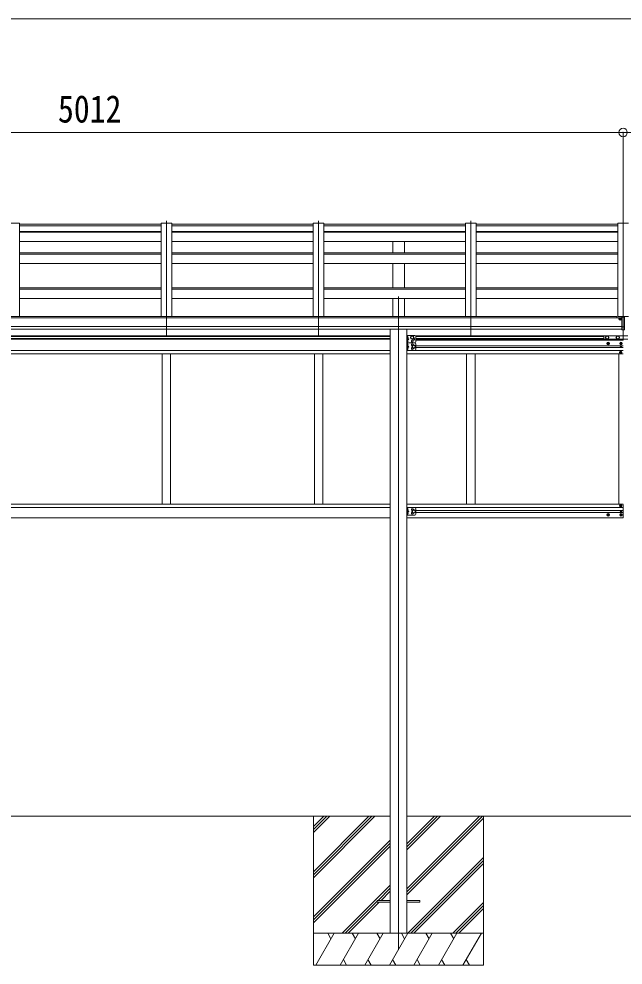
# Model space of a CAD drawing. Units: millimetres at full size, sheet at 1:40; details may follow other scales. Extents: x -11181 to 11305, y -7804 to 7716.
# Drawn here: x 1658 to 4499, y -958 to 3494 of the extents above; entities that cross this region are included whole.
import ezdxf
from ezdxf.enums import TextEntityAlignment as Align

# ---------------------------------------------------------------- set-up
doc = ezdxf.new("R2010")
doc.units = ezdxf.units.MM
doc.header["$LTSCALE"] = 40
doc.header["$PDMODE"] = 32
doc.header["$PDSIZE"] = 40
for name, color, linetype, lineweight in [('0-0_0', 7, 'Continuous', 9), ('0-1_本体', 4, 'Continuous', 9), ('0-2_部品', 7, 'Continuous', 9), ('0-8_PARTS2', 2, 'Continuous', 9), ('0-A_寸法', 6, 'Continuous', 9), ('1-1_GLASS', 4, 'Continuous', 9), ('1-2_GLASS_SEAL', 7, 'Continuous', 9)]:
    doc.layers.add(name, color=color, linetype=linetype, lineweight=lineweight)
doc.styles.add('ＭＳ ゴシック', font='')
doc.styles.get('ＭＳ ゴシック').set_extended_font_data('MS Gothic')

msp = doc.modelspace()

# ---------------------------------------------------------------- linework, layer by layer
at = {"layer": '0-0_0'}
for p, q in [((582.76, -258.19), (3403.76, -258.19)), ((3043.26, -258.19), (3043.26, -958.19)), ((3043.26, -518.92), (3303.99, -258.19)), ((3043.26, -533.06), (3318.13, -258.19)), ((3043.26, -547.2), (3332.27, -258.19)), ((3043.26, -335.07), (3120.14, -258.19)), ((3043.26, -320.93), (3106, -258.19)), ((3043.26, -306.79), (3091.86, -258.19)), ((3482.76, -599.92), (3824.49, -258.19)), ((3482.76, -614.06), (3838.63, -258.19)), ((3482.76, -416.07), (3640.64, -258.19)), ((3482.76, -401.93), (3626.5, -258.19)), ((3482.76, -387.79), (3612.36, -258.19)), ((3482.76, -258.19), (5175.76, -258.19)), ((5515.76, -258.19), (3822.76, -258.19)), ((3843.26, -258.19), (3843.26, -958.19)), ((3482.76, -628.2), (3843.26, -267.7)), ((3043.26, -731.05), (3403.76, -370.55)), ((3043.26, -745.19), (3403.76, -384.69)), ((3043.26, -759.33), (3403.76, -398.84)), ((3486.62, -808.19), (3843.26, -451.55)), ((3500.76, -808.19), (3843.26, -465.69)), ((3514.9, -808.19), (3843.26, -479.84)), ((3178.25, -808.19), (3403.76, -582.68)), ((3346.9, -653.68), (3403.76, -596.83)), ((3361.05, -653.68), (3403.76, -610.97)), ((3192.39, -808.19), (3343.26, -657.33)), ((3206.54, -808.19), (3352.05, -662.68)), ((3698.75, -808.19), (3843.26, -663.68)), ((3712.89, -808.19), (3843.26, -677.83)), ((3727.04, -808.19), (3843.26, -691.97)), ((3843.26, -808.19), (3043.26, -808.19)), ((3053.55, -958.19), (3140.15, -808.19)), ((3125.15, -834.17), (3110.15, -808.19)), ((3169.02, -958.19), (3255.62, -808.19)), ((3240.62, -834.17), (3225.62, -808.19)), ((3284.49, -958.19), (3371.09, -808.19)), ((3356.09, -834.17), (3341.09, -808.19)), ((3399.96, -958.19), (3486.56, -808.19)), ((3471.56, -834.17), (3456.56, -808.19)), ((3515.43, -958.19), (3602.03, -808.19)), ((3587.03, -834.17), (3572.03, -808.19)), ((3630.9, -958.19), (3717.5, -808.19)), ((3687.5, -808.19), (3702.5, -834.17)), ((3746.37, -958.19), (3832.97, -808.19)), ((3184.02, -932.21), (3199.02, -958.19)), ((3299.49, -932.21), (3314.49, -958.19)), ((3414.96, -932.21), (3429.96, -958.19)), ((3530.43, -932.21), (3545.43, -958.19)), ((3645.9, -932.21), (3660.9, -958.19)), ((3761.37, -932.21), (3776.37, -958.19)), ((3043.26, -958.19), (3843.26, -958.19))]:
    msp.add_line(p, q, dxfattribs=at)
at = {"layer": '0-1_本体'}
for p, q in [((1660.26, 2533.35), (1610.26, 2533.35)), ((1660.26, 2533.35), (1660.26, 2094.06)), ((2326.26, 2527.29), (1660.26, 2527.29)), ((1660.26, 2520.35), (2326.26, 2520.35)), ((1660.26, 2493.63), (2326.26, 2493.63)), ((2326.26, 2533.35), (2326.26, 2094.06)), ((2376.26, 2533.35), (2326.26, 2533.35)), ((2376.26, 2533.35), (2376.26, 2094.06)), ((3042.26, 2527.29), (2376.26, 2527.29)), ((2376.26, 2520.35), (3042.26, 2520.35)), ((2376.26, 2493.63), (3042.26, 2493.63)), ((3042.26, 2533.35), (3042.26, 2094.06)), ((3092.26, 2533.35), (3042.26, 2533.35)), ((3092.26, 2533.35), (3092.26, 2094.06)), ((3758.26, 2527.29), (3092.26, 2527.29)), ((3092.26, 2520.35), (3758.26, 2520.35)), ((3092.26, 2493.63), (3758.26, 2493.63)), ((3758.26, 2533.35), (3758.26, 2094.06)), ((3808.26, 2533.35), (3758.26, 2533.35)), ((3808.26, 2533.35), (3808.26, 2094.06)), ((4474.26, 2527.29), (3808.26, 2527.29)), ((3808.26, 2520.35), (4474.26, 2520.35)), ((3808.26, 2493.63), (4474.26, 2493.63)), ((4474.26, 2533.38), (4474.26, 2094.08)), ((4524.26, 2533.38), (4474.26, 2533.38)), ((4474.26, 2533.38), (4524.26, 2533.38)), ((1660.26, 2491.05), (2326.26, 2491.05)), ((2376.26, 2491.05), (3042.26, 2491.05)), ((3092.26, 2491.05), (3758.26, 2491.05)), ((3808.26, 2491.05), (4474.26, 2491.05)), ((1660.26, 2446.32), (2326.26, 2446.32)), ((2376.26, 2446.32), (3042.26, 2446.32)), ((3092.26, 2446.32), (3758.26, 2446.32)), ((3415.76, 2392.58), (3415.76, 2446.32)), ((3470.76, 2392.58), (3470.76, 2446.32)), ((3808.26, 2446.32), (4474.26, 2446.32)), ((1660.26, 2392.58), (2326.26, 2392.58)), ((1660.26, 2387.02), (2326.26, 2387.02)), ((2376.26, 2392.58), (3042.26, 2392.58)), ((2376.26, 2387.02), (3042.26, 2387.02)), ((3092.26, 2392.58), (3758.26, 2392.58)), ((3092.26, 2387.02), (3758.26, 2387.02)), ((3808.26, 2392.58), (4474.26, 2392.58)), ((3808.26, 2387.02), (4474.26, 2387.02)), ((1660.26, 2343.02), (2326.26, 2343.02)), ((2376.26, 2343.02), (3042.26, 2343.02)), ((3092.26, 2343.02), (3758.26, 2343.02)), ((3415.76, 2228.93), (3415.76, 2343.02)), ((3470.76, 2228.93), (3470.76, 2343.02)), ((3808.26, 2343.02), (4474.26, 2343.02)), ((1660.26, 2228.93), (2326.26, 2228.93)), ((2376.26, 2228.93), (3042.26, 2228.93)), ((3092.26, 2228.93), (3758.26, 2228.93)), ((3808.26, 2228.93), (4474.26, 2228.93)), ((1660.26, 2222.14), (2326.26, 2222.14)), ((2376.26, 2222.14), (3042.26, 2222.14)), ((3092.26, 2222.14), (3758.26, 2222.14)), ((3808.26, 2222.14), (4474.26, 2222.14)), ((1660.26, 2178.58), (2326.26, 2178.58)), ((2376.26, 2178.58), (3042.26, 2178.58)), ((3092.26, 2178.58), (3758.26, 2178.58)), ((3415.76, 2094.06), (3415.76, 2178.58)), ((3470.76, 2094.06), (3470.76, 2178.58)), ((3808.26, 2178.58), (4474.26, 2178.58)), ((4469.26, 2094.06), (-482.74, 2094.06)), ((4469.26, 2087.38), (4469.26, 2094.08)), ((4524.26, 2094.08), (4474.26, 2094.08)), ((4474.26, 2094.08), (4524.26, 2094.08)), ((4492.76, 2087.35), (-506.24, 2087.35)), ((-506.24, 2046.13), (4492.76, 2046.13)), ((4492.76, 2034.28), (-506.24, 2034.35)), ((3403.76, 2034.19), (3403.76, -808.22)), ((3482.76, 2034.19), (3482.76, -808.22))]:
    msp.add_line(p, q, dxfattribs=at)
at = {"layer": '0-2_部品'}
for p, q in [((4484.79, 2082.21), (4484.79, 2080.56)), ((4484.79, 2081.31), (4485.79, 2081.31)), ((4485.79, 2080.56), (4485.79, 2082.21)), ((4486.79, 2081.46), (4487.79, 2081.46)), ((4492.76, 2089.89), (4492.76, 2031.03)), ((4492.76, 2044.19), (4505.76, 2044.19))]:
    msp.add_line(p, q, dxfattribs=at)
at = {"layer": '0-2_部品', "color": 4}
for p, q in [((3343.26, -653.68), (3403.76, -653.68)), ((3343.26, -653.68), (3343.26, -662.68)), ((3343.26, -662.68), (3403.76, -662.68)), ((3482.76, -653.68), (3543.26, -653.68)), ((3482.76, -662.68), (3543.26, -662.68)), ((3543.26, -653.68), (3543.26, -662.68))]:
    msp.add_line(p, q, dxfattribs=at)
at = {"layer": '0-2_部品'}
for points in [[(4483.79, 2082.36), (4482.79, 2082.36), (4482.79, 2081.46), (4483.79, 2081.46)], [(4485.79, 2083.26), (4485.79, 2084.16), (4484.79, 2084.16), (4484.79, 2083.26)], [(4484.79, 2080.56), (4484.79, 2079.66), (4485.79, 2079.66), (4485.79, 2080.56)], [(4487.79, 2081.46), (4487.79, 2082.36), (4486.79, 2082.36)], [(4492.76, 2089.89), (4505.76, 2089.89), (4505.76, 2031.03), (4492.76, 2031.03)]]:
    msp.add_lwpolyline(points, dxfattribs=at)
msp.add_ellipse((4485.29, 2082.21), major_axis=(5.9, 0), ratio=0.9, dxfattribs=at)
for centre, major_axis, start_param, end_param in [((4485.29, 2081.91), (5.9, 0), 6.2831853, 9.424778), ((4483.79, 2083.26), (-1, 0), 1.5707963, 3.1415927), ((4483.79, 2080.56), (1, 0), 6.2831853, 7.8539816), ((4483.79, 2082.21), (1, 0), 6.2831853, 6.9023328), ((4486.79, 2083.26), (1, 0), 3.1415927, 4.712389), ((4486.79, 2082.21), (-1, 0), 5.6640378, 6.2831853), ((4486.79, 2080.56), (-1, 0), 4.712389, 6.2831853)]:
    msp.add_ellipse(centre, major_axis=major_axis, ratio=0.9, start_param=start_param, end_param=end_param, dxfattribs=at)
at = {"layer": '0-8_PARTS2'}
for p, q in [((2351.26, 1999.35), (2351.26, 2543.19)), ((3067.26, 1999.35), (3067.26, 2543.19)), ((3783.26, 1999.35), (3783.26, 2543.19)), ((4499.26, 1999.35), (4499.26, 2543.19)), ((3443.26, 2188.15), (3443.26, -887.08))]:
    msp.add_line(p, q, dxfattribs=at)
at = {"layer": '0-A_寸法'}
for p, q in [((-532.73, 3493.68), (9531.25, 3493.68)), ((-512.73, 2959.35), (4499.26, 2959.35)), ((9511.25, 2959.35), (4499.26, 2959.35)), ((4499.26, 2959.35), (4499.26, 2533.38)), ((4499.26, 2959.35), (4499.26, 2533.38))]:
    msp.add_line(p, q, dxfattribs=at)
msp.add_point((4499.26, 2959.35), dxfattribs=at)
at = {"layer": '1-1_GLASS'}
for p, q in [((4499.26, 2017.6), (4499.26, 1982.53)), ((582.76, 2003.03), (3403.76, 2003.03)), ((582.76, 1999.53), (3403.76, 1999.53)), ((582.76, 1990.53), (3403.76, 1990.53)), ((582.76, 1987.03), (3403.76, 1987.03)), ((3522.76, 2003.03), (4499.26, 2003.03)), ((3524.73, 1999.53), (4409.26, 1999.53)), ((3524.76, 1990.53), (4409.26, 1990.53)), ((3524.76, 1987.03), (4409.26, 1987.03)), ((4499.26, 1982.03), (3524.76, 1982.03)), ((582.76, 1933.53), (3403.76, 1933.53)), ((582.76, 1917.53), (3403.76, 1917.53)), ((2331.26, 1917.53), (2331.26, 1847.53)), ((2331.26, 1917.53), (2331.26, 1210.53)), ((2371.26, 1917.53), (2371.26, 1847.53)), ((2371.26, 1917.53), (2371.26, 1210.53)), ((3047.26, 1917.53), (3047.26, 1847.53)), ((3047.26, 1210.53), (3047.26, 1917.53)), ((3087.26, 1917.53), (3087.26, 1847.53)), ((3087.26, 1210.53), (3087.26, 1917.53)), ((4499.26, 1933.53), (3482.76, 1933.53)), ((3482.76, 1917.53), (4499.26, 1917.53)), ((4499.26, 1956.03), (3524.76, 1956.03)), ((4499.26, 1947.03), (3524.76, 1947.03)), ((3763.26, 1917.53), (3763.26, 1847.53)), ((3763.26, 1210.53), (3763.26, 1917.53)), ((3803.26, 1917.53), (3803.26, 1847.53)), ((3803.26, 1210.53), (3803.26, 1917.53)), ((4479.26, 1917.53), (4479.26, 1847.53)), ((4479.26, 1917.53), (4479.26, 1210.53)), ((582.76, 1210.53), (3403.76, 1210.53)), ((3482.76, 1210.53), (4499.26, 1210.53)), ((4499.26, 1209.41), (4499.26, 1145.41)), ((582.76, 1194.53), (3403.76, 1194.53)), ((3482.76, 1194.53), (4499.26, 1194.53)), ((3524.76, 1181.03), (4499.26, 1181.03)), ((3524.76, 1172.03), (4499.26, 1172.03)), ((582.76, 1146.03), (3403.76, 1146.03)), ((3482.76, 1146.03), (4499.26, 1146.03))]:
    msp.add_line(p, q, dxfattribs=at)
at = {"layer": '1-2_GLASS_SEAL'}
for p, q in [((3482.76, 2004.03), (3482.76, 1969.03)), ((3519.76, 2004.03), (3482.76, 2004.03)), ((3485.26, 2004.03), (3485.26, 1969.03)), ((3482.76, 1969.03), (3482.76, 1934.03)), ((3519.76, 1969.03), (3482.76, 1969.03)), ((3519.76, 1969.03), (3482.76, 1969.03)), ((3485.76, 1991.53), (3485.26, 1991.62)), ((3485.26, 1986.53), (3492.26, 1986.53)), ((3485.76, 1973.53), (3485.26, 1973.62)), ((3485.26, 1969.03), (3485.26, 1934.03)), ((3485.76, 1999.53), (3486.56, 1999.39)), ((3485.76, 1991.53), (3486.56, 1991.67)), ((3485.76, 1981.53), (3486.56, 1981.39)), ((3485.76, 1973.53), (3486.56, 1973.67)), ((3485.76, 1964.53), (3486.56, 1964.39)), ((3524.76, 1999.03), (3524.76, 1974.03)), ((3524.76, 1964.03), (3524.76, 1939.03)), ((4409.26, 2002.41), (4409.26, 1986.41)), ((4421.39, 2002.41), (4409.26, 2002.41)), ((4409.26, 1986.41), (4421.39, 1986.41)), ((4427.76, 1966.03), (4426.76, 1966.03)), ((4471.39, 2002.41), (4427.13, 2002.41)), ((4427.13, 1986.41), (4471.39, 1986.41)), ((4430.76, 1967.03), (4431.76, 1967.03)), ((4521.39, 2002.41), (4477.13, 2002.41)), ((4477.13, 1986.41), (4521.39, 1986.41)), ((4487.76, 1966.03), (4486.76, 1966.03)), ((4490.76, 1967.03), (4491.76, 1967.03)), ((3519.76, 1934.03), (3482.76, 1934.03)), ((3485.76, 1956.53), (3485.26, 1956.62)), ((3485.26, 1951.53), (3492.26, 1951.53)), ((3485.76, 1938.53), (3485.26, 1938.62)), ((3485.76, 1956.53), (3486.56, 1956.67)), ((3485.76, 1946.53), (3486.56, 1946.39)), ((3485.76, 1938.53), (3486.56, 1938.67)), ((4486.76, 1924.53), (4485.76, 1924.53)), ((4488.03, 1950.62), (4487.21, 1950.62)), ((4489.76, 1923.53), (4490.76, 1923.53)), ((4490.49, 1951.44), (4491.31, 1951.44)), ((4486.76, 1202.41), (4485.76, 1202.41)), ((4489.76, 1203.41), (4490.76, 1203.41)), ((3482.76, 1194.03), (3482.76, 1159.03)), ((3519.76, 1194.03), (3482.76, 1194.03)), ((3519.76, 1159.03), (3482.76, 1159.03)), ((3485.26, 1194.03), (3485.26, 1159.03)), ((3485.76, 1181.53), (3485.26, 1181.62)), ((3485.26, 1176.53), (3492.26, 1176.53)), ((3485.76, 1163.53), (3485.26, 1163.62)), ((3485.76, 1189.53), (3486.56, 1189.39)), ((3485.76, 1181.53), (3486.56, 1181.67)), ((3485.76, 1171.53), (3486.56, 1171.39)), ((3485.76, 1163.53), (3486.56, 1163.67)), ((3524.76, 1189.03), (3524.76, 1164.03)), ((4427.76, 1160.91), (4426.76, 1160.91)), ((4430.76, 1159.91), (4431.76, 1159.91)), ((4487.76, 1160.91), (4486.76, 1160.91)), ((4488.03, 1176.32), (4487.21, 1176.32)), ((4490.49, 1175.5), (4491.31, 1175.5)), ((4490.76, 1159.91), (4491.76, 1159.91))]:
    msp.add_line(p, q, dxfattribs=at)
for points in [[(3484.88, 1995.53), (3485.51, 1996.72), (3487.74, 1997.83)], [(3484.88, 1995.53), (3485.51, 1994.34), (3487.74, 1993.23)], [(3484.88, 1977.53), (3485.51, 1978.72), (3487.74, 1979.83)], [(3484.88, 1977.53), (3485.51, 1976.34), (3487.74, 1975.23)], [(3484.88, 1960.53), (3485.51, 1961.72), (3487.74, 1962.83)], [(3484.88, 1960.53), (3485.51, 1959.34), (3487.74, 1958.23)], [(3485.76, 1991.53), (3485.76, 1999.53), (3485.26, 1999.44), (3485.26, 1991.62)], [(3485.26, 1991.53), (3492.26, 1986.53), (3485.26, 1981.53)], [(3485.76, 1973.53), (3485.76, 1981.53), (3485.26, 1981.44), (3485.26, 1973.62)], [(3485.76, 1956.53), (3485.76, 1964.53), (3485.26, 1964.44), (3485.26, 1956.62)], [(4426.76, 1966.03), (4426.76, 1967.03), (4427.76, 1967.03)], [(4428.76, 1968.03), (4428.76, 1969.03), (4429.76, 1969.03), (4429.76, 1968.03)], [(4429.76, 1965.03), (4429.76, 1964.03), (4428.76, 1964.03), (4428.76, 1965.03)], [(4431.76, 1967.03), (4431.76, 1966.03), (4430.76, 1966.03)], [(4486.76, 1966.03), (4486.76, 1967.03), (4487.76, 1967.03)], [(4488.76, 1968.03), (4488.76, 1969.03), (4489.76, 1969.03), (4489.76, 1968.03)], [(4489.76, 1965.03), (4489.76, 1964.03), (4488.76, 1964.03), (4488.76, 1965.03)], [(4491.76, 1967.03), (4491.76, 1966.03), (4490.76, 1966.03)], [(3484.88, 1942.53), (3485.51, 1943.72), (3487.74, 1944.83)], [(3484.88, 1942.53), (3485.51, 1941.34), (3487.74, 1940.23)], [(3485.26, 1956.53), (3492.26, 1951.53), (3485.26, 1946.53)], [(3485.76, 1938.53), (3485.76, 1946.53), (3485.26, 1946.44), (3485.26, 1938.62)], [(4485.76, 1924.53), (4485.76, 1923.53), (4486.76, 1923.53)], [(4487.21, 1950.62), (4487.21, 1951.44), (4488.03, 1951.44)], [(4488.76, 1925.53), (4488.76, 1926.53), (4487.76, 1926.53), (4487.76, 1925.53)], [(4487.76, 1922.53), (4487.76, 1921.53), (4488.76, 1921.53), (4488.76, 1922.53)], [(4488.85, 1952.26), (4488.85, 1953.08), (4489.67, 1953.08), (4489.67, 1952.26)], [(4489.67, 1949.8), (4489.67, 1948.98), (4488.85, 1948.98), (4488.85, 1949.8)], [(4490.76, 1923.53), (4490.76, 1924.53), (4489.76, 1924.53)], [(4491.31, 1951.44), (4491.31, 1950.62), (4490.49, 1950.62)], [(4485.76, 1202.41), (4485.76, 1203.41), (4486.76, 1203.41)], [(4487.76, 1204.41), (4487.76, 1205.41), (4488.76, 1205.41), (4488.76, 1204.41)], [(4490.76, 1203.41), (4490.76, 1202.41), (4489.76, 1202.41)], [(3484.88, 1185.53), (3485.51, 1186.72), (3487.74, 1187.83)], [(3484.88, 1185.53), (3485.51, 1184.34), (3487.74, 1183.23)], [(3484.88, 1167.53), (3485.51, 1168.72), (3487.74, 1169.83)], [(3484.88, 1167.53), (3485.51, 1166.34), (3487.74, 1165.23)], [(3485.76, 1181.53), (3485.76, 1189.53), (3485.26, 1189.44), (3485.26, 1181.62)], [(3485.26, 1181.53), (3492.26, 1176.53), (3485.26, 1171.53)], [(3485.76, 1163.53), (3485.76, 1171.53), (3485.26, 1171.44), (3485.26, 1163.62)], [(4426.76, 1160.91), (4426.76, 1159.91), (4427.76, 1159.91)], [(4429.76, 1161.91), (4429.76, 1162.91), (4428.76, 1162.91), (4428.76, 1161.91)], [(4428.76, 1158.91), (4428.76, 1157.91), (4429.76, 1157.91), (4429.76, 1158.91)], [(4431.76, 1159.91), (4431.76, 1160.91), (4430.76, 1160.91)], [(4486.76, 1160.91), (4486.76, 1159.91), (4487.76, 1159.91)], [(4487.21, 1176.32), (4487.21, 1175.5), (4488.03, 1175.5)], [(4488.76, 1201.41), (4488.76, 1200.41), (4487.76, 1200.41), (4487.76, 1201.41)], [(4489.76, 1161.91), (4489.76, 1162.91), (4488.76, 1162.91), (4488.76, 1161.91)], [(4488.76, 1158.91), (4488.76, 1157.91), (4489.76, 1157.91), (4489.76, 1158.91)], [(4489.67, 1177.14), (4489.67, 1177.96), (4488.85, 1177.96), (4488.85, 1177.14)], [(4488.85, 1174.68), (4488.85, 1173.86), (4489.67, 1173.86), (4489.67, 1174.68)], [(4491.31, 1175.5), (4491.31, 1176.32), (4490.49, 1176.32)], [(4491.76, 1159.91), (4491.76, 1160.91), (4490.76, 1160.91)]]:
    msp.add_lwpolyline(points, dxfattribs=at)
for points in [[(3507.76, 1987.53), (3501.26, 1991.28), (3501.26, 1998.78), (3507.76, 2002.54), (3514.26, 1998.78), (3514.26, 1991.28)], [(3514.76, 1944.03), (3508.26, 1947.78), (3508.26, 1955.28), (3514.76, 1959.04), (3521.26, 1955.28), (3521.26, 1947.78)], [(4416.75, 1994.41), (4420.51, 1987.91), (4428.01, 1987.91), (4431.76, 1994.41), (4428.01, 2000.91), (4420.51, 2000.91)], [(4466.75, 1994.41), (4470.51, 1987.91), (4478.01, 1987.91), (4481.76, 1994.41), (4478.01, 2000.91), (4470.51, 2000.91)], [(3514.76, 1169.03), (3508.26, 1172.78), (3508.26, 1180.28), (3514.76, 1184.04), (3521.26, 1180.28), (3521.26, 1172.78)]]:
    msp.add_lwpolyline(points, close=True, dxfattribs=at)
for centre, radius in [((3507.76, 1995.03), 8.5), ((3507.76, 1995.03), 7.5), ((3507.76, 1995.03), 6.5), ((3507.76, 1978.03), 4.25), ((3514.76, 1951.53), 8.5), ((3514.76, 1951.53), 7.5), ((4424.26, 1994.41), 8.5), ((4424.26, 1994.41), 6.5), ((4429.26, 1966.53), 5.9), ((4474.26, 1994.41), 8.5), ((4474.26, 1994.41), 6.5), ((4489.26, 1966.53), 5.9), ((3514.76, 1951.53), 6.5), ((4488.26, 1924.03), 5.9), ((4489.26, 1951.03), 3.75), ((4488.26, 1202.91), 5.9), ((3514.76, 1176.53), 8.5), ((3514.76, 1176.53), 7.5), ((3514.76, 1176.53), 6.5), ((4429.26, 1160.41), 5.9), ((4489.26, 1160.41), 5.9), ((4489.26, 1175.91), 3.75)]:
    msp.add_circle(centre, radius, dxfattribs=at)
for centre, radius, start, end in [((3519.76, 1999.03), 5, 0, 90), ((3486.41, 1998.5), 0.9, 32.05588, 80), ((3486.41, 1992.56), 0.9, 280, 327.94412), ((3486.41, 1980.5), 0.9, 32.05588, 80), ((3486.41, 1974.56), 0.9, 280, 327.94412), ((3486.41, 1963.5), 0.9, 32.05588, 80), ((3481.66, 1995.53), 6.5, 327.94412, 32.05588), ((3481.66, 1977.53), 6.5, 327.94412, 32.05588), ((3481.66, 1960.53), 6.5, 327.94412, 32.05588), ((3507.76, 1960.03), 4.25, 353.70569, 265.23923), ((3514.76, 1986.53), 4.25, 173.70569, 85.23923), ((3519.76, 1974.03), 5, 270, 0), ((3519.76, 1964.03), 5, 0, 90), ((4427.76, 1968.03), 1, 270, 0), ((4427.76, 1965.03), 1, 0, 90), ((4430.76, 1968.03), 1, 180, 270), ((4430.76, 1965.03), 1, 90, 180), ((4487.76, 1968.03), 1, 270, 0), ((4487.76, 1965.03), 1, 0, 90), ((4490.76, 1968.03), 1, 180, 270), ((4490.76, 1965.03), 1, 90, 180), ((3486.41, 1957.56), 0.9, 280, 327.94412), ((3486.41, 1945.5), 0.9, 32.05588, 80), ((3486.41, 1939.56), 0.9, 280, 327.94412), ((3481.66, 1942.53), 6.5, 327.94412, 32.05588), ((3507.76, 1943.03), 4.25, 94.76077, 6.29431), ((3519.76, 1939.03), 5, 270, 0), ((4486.76, 1925.53), 1, 270, 0), ((4486.76, 1922.53), 1, 0, 90), ((4488.03, 1952.26), 0.82, 270, 0), ((4488.03, 1949.8), 0.82, 0, 90), ((4489.76, 1925.53), 1, 180, 270), ((4489.76, 1922.53), 1, 90, 180), ((4490.49, 1952.26), 0.82, 180, 270), ((4490.49, 1949.8), 0.82, 90, 180), ((4486.76, 1204.41), 1, 270, 0), ((4486.76, 1201.41), 1, 0, 90), ((4489.76, 1204.41), 1, 180, 270), ((4489.76, 1201.41), 1, 90, 180), ((3486.41, 1188.5), 0.9, 32.05588, 80), ((3486.41, 1182.56), 0.9, 280, 327.94412), ((3486.41, 1170.5), 0.9, 32.05588, 80), ((3486.41, 1164.56), 0.9, 280, 327.94412), ((3481.66, 1185.53), 6.5, 327.94412, 32.05588), ((3481.66, 1167.53), 6.5, 327.94412, 32.05588), ((3507.76, 1185.03), 4.25, 353.70569, 265.23923), ((3507.76, 1168.03), 4.25, 94.76077, 6.29431), ((3519.76, 1189.03), 5, 0, 90), ((3519.76, 1164.03), 5, 270, 0), ((4427.76, 1161.91), 1, 270, 0), ((4427.76, 1158.91), 1, 0, 90), ((4430.76, 1161.91), 1, 180, 270), ((4430.76, 1158.91), 1, 90, 180), ((4487.76, 1161.91), 1, 270, 0), ((4487.76, 1158.91), 1, 0, 90), ((4488.03, 1177.14), 0.82, 270, 0), ((4488.03, 1174.68), 0.82, 0, 90), ((4490.49, 1177.14), 0.82, 180, 270), ((4490.49, 1174.68), 0.82, 90, 180), ((4490.76, 1161.91), 1, 180, 270), ((4490.76, 1158.91), 1, 90, 180)]:
    msp.add_arc(centre, radius, start, end, dxfattribs=at)

# ---------------------------------------------------------------- texts
at = {"layer": '0-A_寸法', "color": 7, "style": 'ＭＳ ゴシック', "width": 0.85}
msp.add_text('5012', height=129, dxfattribs=at).set_placement((1841.26, 2967.35), align=Align.BOTTOM_LEFT)

doc.saveas('drawing.dxf')
